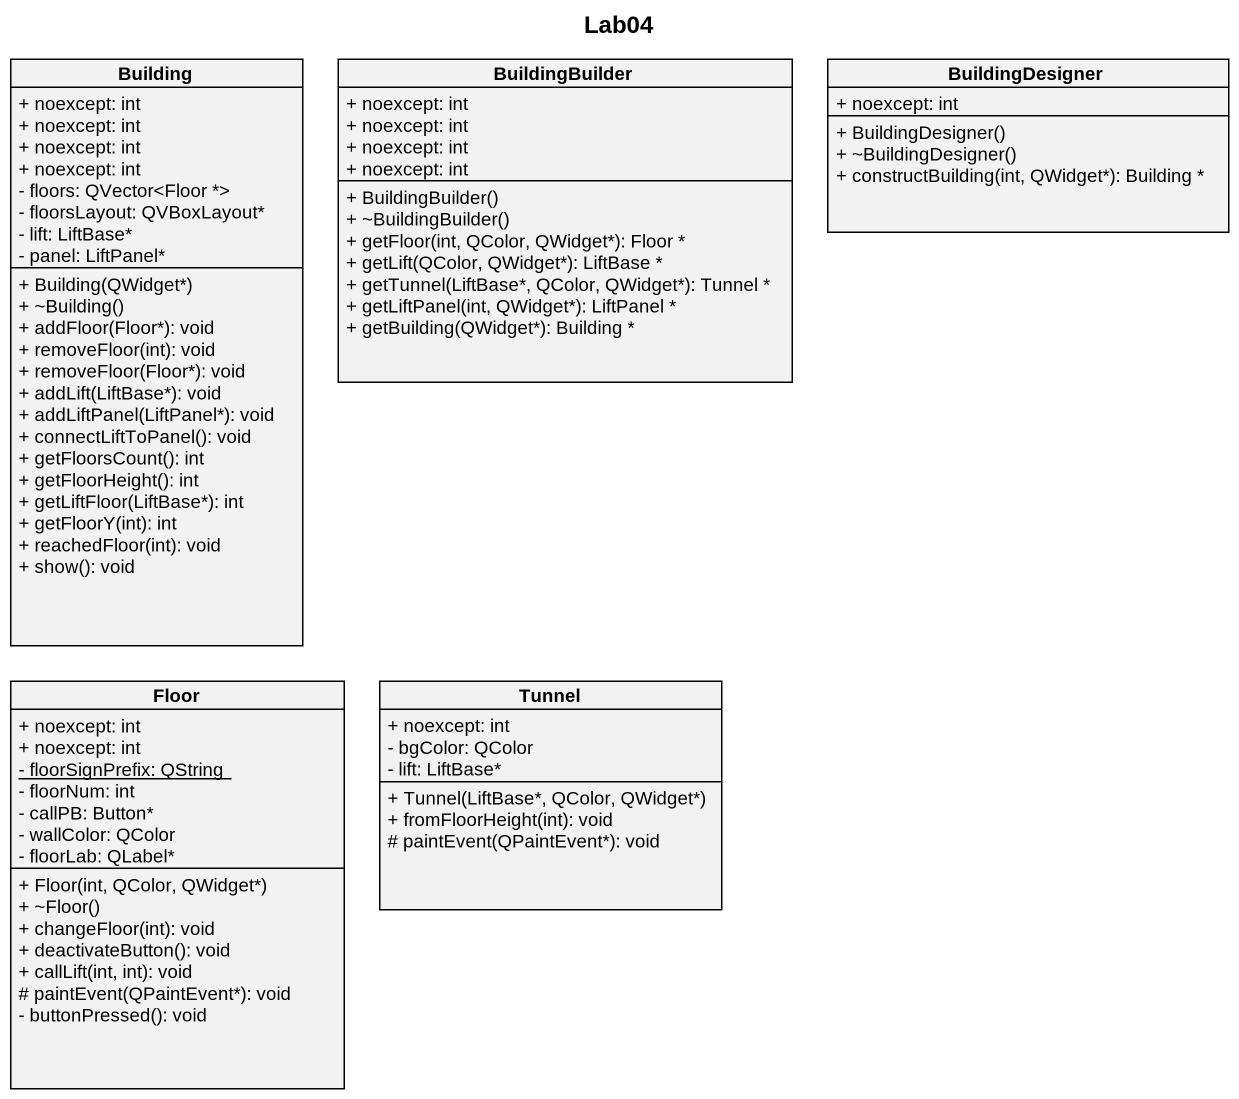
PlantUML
@startuml
title Lab04
hide circle
hide empty members
skinparam classAttributeIconSize 0
class Building {
  + noexcept: int
  + noexcept: int
  + noexcept: int
  + noexcept: int
  - floors: QVector<Floor *>
  - floorsLayout: QVBoxLayout*
  - lift: LiftBase*
  - panel: LiftPanel*
  + Building(QWidget*)
  + ~Building()
  + addFloor(Floor*): void
  + removeFloor(int): void
  + removeFloor(Floor*): void
  + addLift(LiftBase*): void
  + addLiftPanel(LiftPanel*): void
  + connectLiftToPanel(): void
  + getFloorsCount(): int
  + getFloorHeight(): int
  + getLiftFloor(LiftBase*): int
  + getFloorY(int): int
  + reachedFloor(int): void
  + show(): void
}
class BuildingBuilder {
  + noexcept: int
  + noexcept: int
  + noexcept: int
  + noexcept: int
  + BuildingBuilder()
  + ~BuildingBuilder()
  + getFloor(int, QColor, QWidget*): Floor *
  + getLift(QColor, QWidget*): LiftBase *
  + getTunnel(LiftBase*, QColor, QWidget*): Tunnel *
  + getLiftPanel(int, QWidget*): LiftPanel *
  + getBuilding(QWidget*): Building *
}
class BuildingDesigner {
  + noexcept: int
  + BuildingDesigner()
  + ~BuildingDesigner()
  + constructBuilding(int, QWidget*): Building *
}
class Floor {
  + noexcept: int
  + noexcept: int
  {static} - floorSignPrefix: QString
  - floorNum: int
  - callPB: Button*
  - wallColor: QColor
  - floorLab: QLabel*
  + Floor(int, QColor, QWidget*)
  + ~Floor()
  + changeFloor(int): void
  + deactivateButton(): void
  + callLift(int, int): void
  # paintEvent(QPaintEvent*): void
  - buttonPressed(): void
}
class Tunnel {
  + noexcept: int
  - bgColor: QColor
  - lift: LiftBase*
  + Tunnel(LiftBase*, QColor, QWidget*)
  + fromFloorHeight(int): void
  # paintEvent(QPaintEvent*): void
}
@enduml
